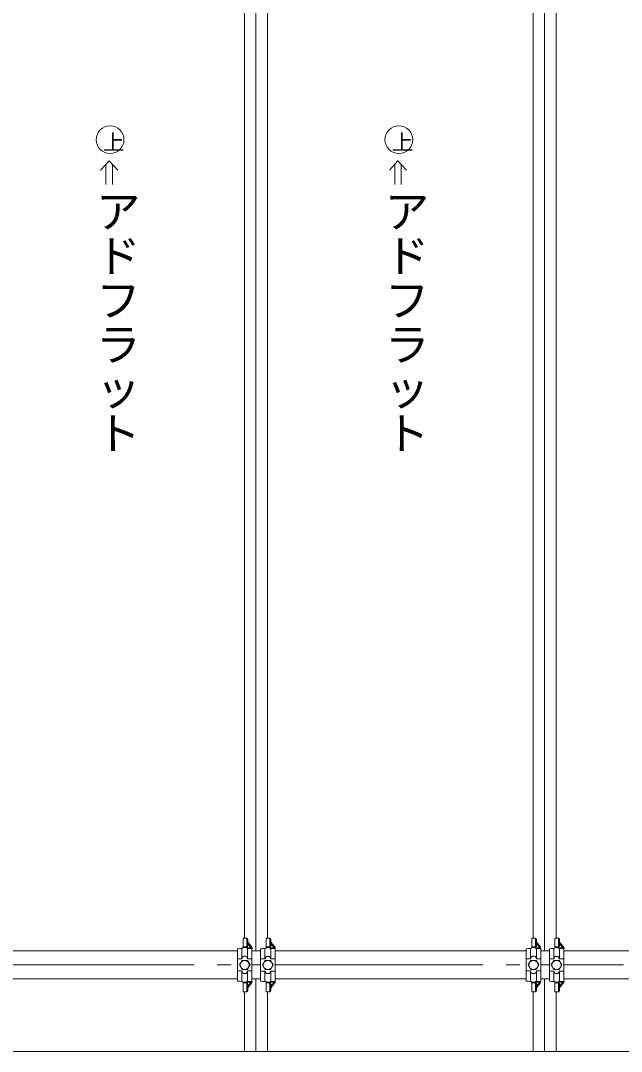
# Model space of a CAD drawing. Units: millimetres, scale not verified. Extents: x -10062 to 10062, y -6938 to 6938.
# Drawn here: x 7764 to 8804, y -3370 to -1585 of the extents above; entities that cross this region are included whole.
import ezdxf
from ezdxf.enums import TextEntityAlignment as Align

# ---------------------------------------------------------------- set-up
doc = ezdxf.new("R2010")
doc.units = ezdxf.units.MM
doc.header["$LTSCALE"] = 40
doc.linetypes.add('DASHED1', pattern=[1.8, 1.2, -0.6])
doc.linetypes.add('DOUBLE_CHAIN2', pattern=[12.8, 9, -1, 0.6, -0.6, 0.6, -1])
for name, color, linetype, lineweight in [('0-0_(2m)標準ｱﾄﾞﾌﾗッﾄ', 7, 'Continuous', 9), ('0-1_0', 4, 'Continuous', 9), ('1-2_KANAGU', 2, 'Continuous', 9), ('1-8_仮囲い', 7, 'Continuous', 9)]:
    doc.layers.add(name, color=color, linetype=linetype, lineweight=lineweight)
doc.styles.add('@ＭＳ ゴシック', font='')
doc.styles.get('@ＭＳ ゴシック').set_extended_font_data('@MS Gothic')

msp = doc.modelspace()

# ---------------------------------------------------------------- linework, layer by layer
at = {"layer": '0-0_(2m)標準ｱﾄﾞﾌﾗッﾄ'}
for p, q in [((8170.98, -1544.46), (8170.98, -3195.86)), ((8670.98, -1544.46), (8670.98, -3195.86)), ((8150.98, -1566.92), (8150.98, -3174.1)), ((8190.98, -1566.92), (8190.98, -3174.1)), ((8650.98, -1566.92), (8650.98, -3174.1)), ((8690.98, -1566.92), (8690.98, -3174.1)), ((8170.98, -3244.46), (8170.98, -3370.16)), ((8670.98, -3244.46), (8670.98, -3370.16)), ((8150.98, -3266.92), (8150.98, -3370.16)), ((8190.98, -3266.92), (8190.98, -3370.16)), ((8650.98, -3266.92), (8650.98, -3370.16)), ((8690.98, -3266.92), (8690.98, -3370.16)), ((9170.98, -3370.16), (3170.98, -3370.16))]:
    msp.add_line(p, q, dxfattribs=at)
at = {"layer": '0-1_0', "lineweight": 5}
msp.add_line((1620.06, -3370.16), (9648.68, -3370.16), dxfattribs=at)
at = {"layer": '1-2_KANAGU'}
for p, q in [((8148.68, -3174.05), (8155.29, -3174.05)), ((8148.68, -3189.25), (8148.68, -3174.05)), ((8155.08, -3176.05), (8155.08, -3178.97)), ((8156.7, -3176.05), (8156.7, -3180.92)), ((8188.68, -3174.1), (8195.29, -3174.1)), ((8188.68, -3189.3), (8188.68, -3174.1)), ((8195.08, -3176.1), (8195.08, -3179.03)), ((8196.7, -3176.1), (8196.7, -3180.98)), ((8648.68, -3174.05), (8655.29, -3174.05)), ((8648.68, -3189.25), (8648.68, -3174.05)), ((8655.08, -3176.05), (8655.08, -3178.97)), ((8656.7, -3176.05), (8656.7, -3180.92)), ((8688.68, -3174.1), (8695.29, -3174.1)), ((8688.68, -3189.3), (8688.68, -3174.1)), ((8695.08, -3176.1), (8695.08, -3179.03)), ((8696.7, -3176.1), (8696.7, -3180.98)), ((8139.08, -3248.31), (8139.08, -3192.6)), ((8143, -3192.11), (8147.2, -3191.85)), ((8146.58, -3192.88), (8146.58, -3209.99)), ((8147.98, -3191.1), (8146.88, -3192.16)), ((8148.68, -3189.25), (8149.19, -3189.25)), ((8150.96, -3190.08), (8161.85, -3190.79)), ((8155.17, -3191.1), (8156.27, -3192.16)), ((8155.24, -3191.16), (8163.44, -3191.69)), ((8156.13, -3192.02), (8164.08, -3192.54)), ((8156.58, -3192.88), (8156.58, -3209.99)), ((8163.19, -3188.71), (8156.7, -3180.92)), ((8162.46, -3190.59), (8156.7, -3183.68)), ((8164.08, -3248.35), (8164.08, -3192.54)), ((8179.08, -3248.37), (8179.08, -3192.66)), ((8183, -3192.16), (8187.2, -3191.91)), ((8186.58, -3192.94), (8186.58, -3210.05)), ((8187.98, -3191.16), (8186.88, -3192.22)), ((8188.68, -3189.3), (8189.19, -3189.3)), ((8190.96, -3190.14), (8201.85, -3190.84)), ((8195.17, -3191.16), (8196.27, -3192.22)), ((8195.24, -3191.22), (8203.44, -3191.75)), ((8196.13, -3192.08), (8204.08, -3192.59)), ((8196.58, -3192.94), (8196.58, -3210.05)), ((8203.19, -3188.77), (8196.7, -3180.98)), ((8202.46, -3190.65), (8196.7, -3183.74)), ((8204.08, -3248.4), (8204.08, -3192.59)), ((8639.08, -3248.31), (8639.08, -3192.6)), ((8643, -3192.11), (8647.2, -3191.85)), ((8646.58, -3192.88), (8646.58, -3209.99)), ((8647.98, -3191.1), (8646.88, -3192.16)), ((8648.68, -3189.25), (8649.19, -3189.25)), ((8650.96, -3190.08), (8661.85, -3190.79)), ((8655.17, -3191.1), (8656.27, -3192.16)), ((8655.24, -3191.16), (8663.44, -3191.69)), ((8656.13, -3192.02), (8664.08, -3192.54)), ((8656.58, -3192.88), (8656.58, -3209.99)), ((8663.19, -3188.71), (8656.7, -3180.92)), ((8662.46, -3190.59), (8656.7, -3183.68)), ((8664.08, -3248.35), (8664.08, -3192.54)), ((8679.08, -3248.37), (8679.08, -3192.66)), ((8683, -3192.16), (8687.2, -3191.91)), ((8686.58, -3192.94), (8686.58, -3210.05)), ((8687.98, -3191.16), (8686.88, -3192.22)), ((8688.68, -3189.3), (8689.19, -3189.3)), ((8690.96, -3190.14), (8701.85, -3190.84)), ((8695.17, -3191.16), (8696.27, -3192.22)), ((8695.24, -3191.22), (8703.44, -3191.75)), ((8696.13, -3192.08), (8704.08, -3192.59)), ((8696.58, -3192.94), (8696.58, -3210.05)), ((8703.19, -3188.77), (8696.7, -3180.98)), ((8702.46, -3190.65), (8696.7, -3183.74)), ((8704.08, -3248.4), (8704.08, -3192.59)), ((8139.08, -3209.99), (8146.58, -3209.99)), ((8148.11, -3206.68), (8146.58, -3209.99)), ((8149.92, -3205.52), (8153.23, -3205.52)), ((8179.08, -3210.05), (8186.58, -3210.05)), ((8188.11, -3206.74), (8186.58, -3210.05)), ((8189.92, -3205.58), (8193.23, -3205.58)), ((8639.08, -3209.99), (8646.58, -3209.99)), ((8648.11, -3206.68), (8646.58, -3209.99)), ((8649.92, -3205.52), (8653.23, -3205.52)), ((8679.08, -3210.05), (8686.58, -3210.05)), ((8688.11, -3206.74), (8686.58, -3210.05)), ((8689.92, -3205.58), (8693.23, -3205.58)), ((8139.08, -3230.92), (8146.58, -3230.92)), ((8148.11, -3234.24), (8146.58, -3230.92)), ((8146.58, -3248.04), (8146.58, -3230.92)), ((8156.58, -3248.04), (8156.58, -3230.92)), ((8179.08, -3230.98), (8186.58, -3230.98)), ((8188.11, -3234.29), (8186.58, -3230.98)), ((8186.58, -3248.1), (8186.58, -3230.98)), ((8196.58, -3248.1), (8196.58, -3230.98)), ((8639.08, -3230.92), (8646.58, -3230.92)), ((8648.11, -3234.24), (8646.58, -3230.92)), ((8646.58, -3248.04), (8646.58, -3230.92)), ((8656.58, -3248.04), (8656.58, -3230.92)), ((8679.08, -3230.98), (8686.58, -3230.98)), ((8688.11, -3234.29), (8686.58, -3230.98)), ((8686.58, -3248.1), (8686.58, -3230.98)), ((8696.58, -3248.1), (8696.58, -3230.98)), ((8143, -3248.81), (8147.2, -3249.07)), ((8147.98, -3249.82), (8146.88, -3248.76)), ((8149.92, -3235.4), (8153.23, -3235.4)), ((8155.17, -3249.82), (8156.27, -3248.76)), ((8156.13, -3248.9), (8164.08, -3248.38)), ((8183, -3248.87), (8187.2, -3249.12)), ((8187.98, -3249.88), (8186.88, -3248.82)), ((8189.92, -3235.45), (8193.23, -3235.45)), ((8195.17, -3249.88), (8196.27, -3248.82)), ((8196.13, -3248.95), (8204.08, -3248.44)), ((8643, -3248.81), (8647.2, -3249.07)), ((8647.98, -3249.82), (8646.88, -3248.76)), ((8649.92, -3235.4), (8653.23, -3235.4)), ((8655.17, -3249.82), (8656.27, -3248.76)), ((8656.13, -3248.9), (8664.08, -3248.38)), ((8683, -3248.87), (8687.2, -3249.12)), ((8687.98, -3249.88), (8686.88, -3248.82)), ((8689.92, -3235.45), (8693.23, -3235.45)), ((8695.17, -3249.88), (8696.27, -3248.82)), ((8696.13, -3248.95), (8704.08, -3248.44)), ((8148.68, -3251.67), (8149.19, -3251.67)), ((8148.68, -3251.67), (8148.68, -3266.87)), ((8150.96, -3250.83), (8161.85, -3250.13)), ((8155.08, -3264.87), (8155.08, -3261.95)), ((8155.24, -3249.75), (8163.44, -3249.22)), ((8162.46, -3250.32), (8156.7, -3257.23)), ((8163.19, -3252.2), (8156.7, -3259.99)), ((8156.7, -3264.87), (8156.7, -3259.99)), ((8188.68, -3251.72), (8189.19, -3251.72)), ((8188.68, -3251.72), (8188.68, -3266.92)), ((8190.96, -3250.89), (8201.85, -3250.18)), ((8195.08, -3264.92), (8195.08, -3262)), ((8195.24, -3249.81), (8203.44, -3249.28)), ((8202.46, -3250.38), (8196.7, -3257.29)), ((8203.19, -3252.26), (8196.7, -3260.05)), ((8196.7, -3264.92), (8196.7, -3260.05)), ((8648.68, -3251.67), (8649.19, -3251.67)), ((8648.68, -3251.67), (8648.68, -3266.87)), ((8650.96, -3250.83), (8661.85, -3250.13)), ((8655.08, -3264.87), (8655.08, -3261.95)), ((8655.24, -3249.75), (8663.44, -3249.22)), ((8662.46, -3250.32), (8656.7, -3257.23)), ((8663.19, -3252.2), (8656.7, -3259.99)), ((8656.7, -3264.87), (8656.7, -3259.99)), ((8688.68, -3251.72), (8689.19, -3251.72)), ((8688.68, -3251.72), (8688.68, -3266.92)), ((8690.96, -3250.89), (8701.85, -3250.18)), ((8695.08, -3264.92), (8695.08, -3262)), ((8695.24, -3249.81), (8703.44, -3249.28)), ((8702.46, -3250.38), (8696.7, -3257.29)), ((8703.19, -3252.26), (8696.7, -3260.05)), ((8696.7, -3264.92), (8696.7, -3260.05)), ((8148.68, -3266.87), (8155.29, -3266.87)), ((8188.68, -3266.92), (8195.29, -3266.92)), ((8648.68, -3266.87), (8655.29, -3266.87)), ((8688.68, -3266.92), (8695.29, -3266.92))]:
    msp.add_line(p, q, dxfattribs=at)
at = {"layer": '1-2_KANAGU', "linetype": 'DASHED1'}
for p, q in [((8149.19, -3189.25), (8155.29, -3189.25)), ((8155.08, -3178.97), (8155.08, -3187.25)), ((8156.7, -3180.92), (8156.7, -3187.25)), ((8189.19, -3189.3), (8195.29, -3189.3)), ((8195.08, -3179.03), (8195.08, -3187.3)), ((8196.7, -3180.98), (8196.7, -3187.3)), ((8649.19, -3189.25), (8655.29, -3189.25)), ((8655.08, -3178.97), (8655.08, -3187.25)), ((8656.7, -3180.92), (8656.7, -3187.25)), ((8689.19, -3189.3), (8695.29, -3189.3)), ((8695.08, -3179.03), (8695.08, -3187.3)), ((8696.7, -3180.98), (8696.7, -3187.3)), ((8149.19, -3251.67), (8155.29, -3251.67)), ((8155.08, -3261.95), (8155.08, -3253.67)), ((8156.7, -3259.99), (8156.7, -3253.67)), ((8189.19, -3251.72), (8195.29, -3251.72)), ((8195.08, -3262), (8195.08, -3253.72)), ((8196.7, -3260.05), (8196.7, -3253.72)), ((8649.19, -3251.67), (8655.29, -3251.67)), ((8655.08, -3261.95), (8655.08, -3253.67)), ((8656.7, -3259.99), (8656.7, -3253.67)), ((8689.19, -3251.72), (8695.29, -3251.72)), ((8695.08, -3262), (8695.08, -3253.72)), ((8696.7, -3260.05), (8696.7, -3253.72))]:
    msp.add_line(p, q, dxfattribs=at)
at = {"layer": '1-2_KANAGU', "color": 4, "lineweight": 5}
for p, q in [((8142.38, -3220.46), (8146.98, -3212.49)), ((8146.98, -3212.49), (8156.18, -3212.49)), ((8156.18, -3212.49), (8160.78, -3220.46)), ((8182.38, -3220.52), (8186.98, -3212.55)), ((8186.98, -3212.55), (8196.18, -3212.55)), ((8196.18, -3212.55), (8200.78, -3220.52)), ((8642.38, -3220.46), (8646.98, -3212.49)), ((8646.98, -3212.49), (8656.18, -3212.49)), ((8656.18, -3212.49), (8660.78, -3220.46)), ((8682.38, -3220.52), (8686.98, -3212.55)), ((8686.98, -3212.55), (8696.18, -3212.55)), ((8696.18, -3212.55), (8700.78, -3220.52)), ((8146.98, -3228.42), (8142.38, -3220.46)), ((8156.18, -3228.42), (8146.98, -3228.42)), ((8160.78, -3220.46), (8156.18, -3228.42)), ((8186.98, -3228.48), (8182.38, -3220.52)), ((8196.18, -3228.48), (8186.98, -3228.48)), ((8200.78, -3220.52), (8196.18, -3228.48)), ((8646.98, -3228.42), (8642.38, -3220.46)), ((8656.18, -3228.42), (8646.98, -3228.42)), ((8660.78, -3220.46), (8656.18, -3228.42)), ((8686.98, -3228.48), (8682.38, -3220.52)), ((8696.18, -3228.48), (8686.98, -3228.48)), ((8700.78, -3220.52), (8696.18, -3228.48))]:
    msp.add_line(p, q, dxfattribs=at)
at = {"layer": '1-2_KANAGU'}
for points in [[(8155.04, -3206.68), (8156.58, -3209.99), (8164.08, -3209.99)], [(8195.04, -3206.74), (8196.58, -3210.05), (8204.08, -3210.05)], [(8655.04, -3206.68), (8656.58, -3209.99), (8664.08, -3209.99)], [(8695.04, -3206.74), (8696.58, -3210.05), (8704.08, -3210.05)], [(8155.04, -3234.24), (8156.58, -3230.92), (8164.08, -3230.92)], [(8195.04, -3234.29), (8196.58, -3230.98), (8204.08, -3230.98)], [(8655.04, -3234.24), (8656.58, -3230.92), (8664.08, -3230.92)], [(8695.04, -3234.29), (8696.58, -3230.98), (8704.08, -3230.98)]]:
    msp.add_lwpolyline(points, dxfattribs=at)
at = {"layer": '1-2_KANAGU', "color": 4, "lineweight": 5}
for centre in [(8151.58, -3220.46), (8191.58, -3220.52), (8651.58, -3220.46), (8691.58, -3220.52)]:
    msp.add_circle(centre, 7.97, dxfattribs=at)
at = {"layer": '1-2_KANAGU'}
for centre, radius, start, end in [((8147.58, -3192.88), 1, 134.006, 180), ((8149.58, -3192.75), 2.3, 93.937, 134.006), ((8149.19, -3190.49), 1.24, 2.469, 90), ((8153.58, -3192.75), 2.3, 45.994, 89.995), ((8155.58, -3192.88), 1, 0, 45.994), ((8187.58, -3192.94), 1, 134.006, 180), ((8189.58, -3192.81), 2.3, 93.937, 134.006), ((8189.19, -3190.54), 1.24, 2.469, 90), ((8193.58, -3192.81), 2.3, 45.994, 89.995), ((8195.58, -3192.94), 1, 0, 45.994), ((8647.58, -3192.88), 1, 134.006, 180), ((8649.58, -3192.75), 2.3, 93.937, 134.006), ((8649.19, -3190.49), 1.24, 2.469, 90), ((8653.58, -3192.75), 2.3, 45.994, 89.995), ((8655.58, -3192.88), 1, 0, 45.994), ((8687.58, -3192.94), 1, 134.006, 180), ((8689.58, -3192.81), 2.3, 93.937, 134.006), ((8689.19, -3190.54), 1.24, 2.469, 90), ((8693.58, -3192.81), 2.3, 45.994, 89.995), ((8695.58, -3192.94), 1, 0, 45.994), ((8149.92, -3207.52), 2, 90, 155.142), ((8153.23, -3207.52), 2, 24.858, 90), ((8189.92, -3207.58), 2, 90, 155.142), ((8193.23, -3207.58), 2, 24.858, 90), ((8649.92, -3207.52), 2, 90, 155.142), ((8653.23, -3207.52), 2, 24.858, 90), ((8689.92, -3207.58), 2, 90, 155.142), ((8693.23, -3207.58), 2, 24.858, 90), ((8147.58, -3248.04), 1, 180, 225.994), ((8149.92, -3233.4), 2, 204.858, 270), ((8153.23, -3233.4), 2, 270, 335.142), ((8155.58, -3248.04), 1, 314.006, 0), ((8187.58, -3248.1), 1, 180, 225.994), ((8189.92, -3233.45), 2, 204.858, 270), ((8193.23, -3233.45), 2, 270, 335.142), ((8195.58, -3248.1), 1, 314.006, 0), ((8647.58, -3248.04), 1, 180, 225.994), ((8649.92, -3233.4), 2, 204.858, 270), ((8653.23, -3233.4), 2, 270, 335.142), ((8655.58, -3248.04), 1, 314.006, 0), ((8687.58, -3248.1), 1, 180, 225.994), ((8689.92, -3233.45), 2, 204.858, 270), ((8693.23, -3233.45), 2, 270, 335.142), ((8695.58, -3248.1), 1, 314.006, 0), ((8149.58, -3248.16), 2.3, 225.994, 266.063), ((8149.19, -3250.43), 1.24, 270, 357.531), ((8153.58, -3248.16), 2.3, 270.005, 314.006), ((8189.58, -3248.22), 2.3, 225.994, 266.063), ((8189.19, -3250.48), 1.24, 270, 357.531), ((8193.58, -3248.22), 2.3, 270.005, 314.006), ((8649.58, -3248.16), 2.3, 225.994, 266.063), ((8649.19, -3250.43), 1.24, 270, 357.531), ((8653.58, -3248.16), 2.3, 270.005, 314.006), ((8689.58, -3248.22), 2.3, 225.994, 266.063), ((8689.19, -3250.48), 1.24, 270, 357.531), ((8693.58, -3248.22), 2.3, 270.005, 314.006)]:
    msp.add_arc(centre, radius, start, end, dxfattribs=at)
for centre, major_axis, ratio, start_param, end_param in [((8153.66, -3176.05), (0, 2), 0.707001, 4.712389, 6.2831853), ((8155.29, -3176.05), (0, 2), 0.707001, 4.712389, 6.2831853), ((8193.66, -3176.1), (0, 2), 0.707001, 4.712389, 6.2831853), ((8195.29, -3176.1), (0, 2), 0.707001, 4.712389, 6.2831853), ((8653.66, -3176.05), (0, 2), 0.707001, 4.712389, 6.2831853), ((8655.29, -3176.05), (0, 2), 0.707001, 4.712389, 6.2831853), ((8693.66, -3176.1), (0, 2), 0.707001, 4.712389, 6.2831853), ((8695.29, -3176.1), (0, 2), 0.707001, 4.712389, 6.2831853), ((8169.08, -3192.6), (-30, 0), 0.033603, 5.765587, 6.2831853), ((8151.58, -3190.53), (-2.93, 0), 0.034045, 3.9608415, 5.5404285), ((8162.33, -3190.78), (1.74, -1.85), 0.087542, 0, 1.5914235), ((8160.24, -3190.38), (3.75, -3.22), 0.663063, 0.0401523, 1.3363299), ((8209.08, -3192.66), (-30, 0), 0.033603, 5.765587, 6.2831853), ((8191.58, -3190.58), (-2.93, 0), 0.034045, 3.9608415, 5.5404285), ((8202.33, -3190.84), (1.74, -1.85), 0.087542, 0, 1.5914235), ((8200.24, -3190.44), (3.75, -3.22), 0.663063, 0.0401523, 1.3363299), ((8669.08, -3192.6), (-30, 0), 0.033603, 5.765587, 6.2831853), ((8651.58, -3190.53), (-2.93, 0), 0.034045, 3.9608415, 5.5404285), ((8662.33, -3190.78), (1.74, -1.85), 0.087542, 0, 1.5914235), ((8660.24, -3190.38), (3.75, -3.22), 0.663063, 0.0401523, 1.3363299), ((8709.08, -3192.66), (-30, 0), 0.033603, 5.765587, 6.2831853), ((8691.58, -3190.58), (-2.93, 0), 0.034045, 3.9608415, 5.5404285), ((8702.33, -3190.84), (1.74, -1.85), 0.087542, 0, 1.5914235), ((8700.24, -3190.44), (3.75, -3.22), 0.663063, 0.0401523, 1.3363299), ((8169.08, -3248.31), (-30, 0), 0.033604, 6.2831853, 6.8007772), ((8162.33, -3250.14), (1.74, 1.85), 0.087549, 4.691762, 6.2831853), ((8160.24, -3250.54), (3.75, 3.22), 0.663063, 4.9468554, 6.243033), ((8209.08, -3248.37), (-30, 0), 0.033604, 6.2831853, 6.8007772), ((8202.33, -3250.19), (1.74, 1.85), 0.087549, 4.691762, 6.2831853), ((8200.24, -3250.59), (3.75, 3.22), 0.663063, 4.9468554, 6.243033), ((8669.08, -3248.31), (-30, 0), 0.033604, 6.2831853, 6.8007772), ((8662.33, -3250.14), (1.74, 1.85), 0.087549, 4.691762, 6.2831853), ((8660.24, -3250.54), (3.75, 3.22), 0.663063, 4.9468554, 6.243033), ((8709.08, -3248.37), (-30, 0), 0.033604, 6.2831853, 6.8007772), ((8702.33, -3250.19), (1.74, 1.85), 0.087549, 4.691762, 6.2831853), ((8700.24, -3250.59), (3.75, 3.22), 0.663063, 4.9468554, 6.243033), ((8151.58, -3250.39), (-2.93, 0), 0.034055, 0.7427079, 2.3223852), ((8153.66, -3264.87), (0, 2), 0.707001, 3.1415927, 4.712389), ((8155.29, -3264.87), (0, 2), 0.707001, 3.1415927, 4.712389), ((8191.58, -3250.45), (-2.93, 0), 0.034055, 0.7427079, 2.3223852), ((8193.66, -3264.92), (0, 2), 0.707001, 3.1415927, 4.712389), ((8195.29, -3264.92), (0, 2), 0.707001, 3.1415927, 4.712389), ((8651.58, -3250.39), (-2.93, 0), 0.034055, 0.7427079, 2.3223852), ((8653.66, -3264.87), (0, 2), 0.707001, 3.1415927, 4.712389), ((8655.29, -3264.87), (0, 2), 0.707001, 3.1415927, 4.712389), ((8691.58, -3250.45), (-2.93, 0), 0.034055, 0.7427079, 2.3223852), ((8693.66, -3264.92), (0, 2), 0.707001, 3.1415927, 4.712389), ((8695.29, -3264.92), (0, 2), 0.707001, 3.1415927, 4.712389)]:
    msp.add_ellipse(centre, major_axis=major_axis, ratio=ratio, start_param=start_param, end_param=end_param, dxfattribs=at)
at = {"layer": '1-2_KANAGU', "linetype": 'DASHED1'}
for centre, start_param, end_param in [((8153.66, -3187.25), 3.1415927, 4.712389), ((8155.29, -3187.25), 3.1415927, 4.712389), ((8193.66, -3187.3), 3.1415927, 4.712389), ((8195.29, -3187.3), 3.1415927, 4.712389), ((8653.66, -3187.25), 3.1415927, 4.712389), ((8655.29, -3187.25), 3.1415927, 4.712389), ((8693.66, -3187.3), 3.1415927, 4.712389), ((8695.29, -3187.3), 3.1415927, 4.712389), ((8153.66, -3253.67), 4.712389, 6.2831853), ((8155.29, -3253.67), 4.712389, 6.2831853), ((8193.66, -3253.72), 4.712389, 6.2831853), ((8195.29, -3253.72), 4.712389, 6.2831853), ((8653.66, -3253.67), 4.712389, 6.2831853), ((8655.29, -3253.67), 4.712389, 6.2831853), ((8693.66, -3253.72), 4.712389, 6.2831853), ((8695.29, -3253.72), 4.712389, 6.2831853)]:
    msp.add_ellipse(centre, major_axis=(0, 2), ratio=0.707001, start_param=start_param, end_param=end_param, dxfattribs=at)
at = {"layer": '1-8_仮囲い'}
for p, q in [((7916.98, -1828.06), (7902.05, -1843.74)), ((7911.3, -1833.83), (7911.3, -1869.05)), ((7916.98, -1828.06), (7931.9, -1843.74)), ((7922.66, -1833.83), (7922.66, -1869.05)), ((8416.98, -1828.06), (8402.05, -1843.74)), ((8411.3, -1833.83), (8411.3, -1869.05)), ((8416.98, -1828.06), (8431.9, -1843.74)), ((8422.66, -1833.83), (8422.66, -1869.05)), ((7704.16, -3195.86), (8139.16, -3195.86)), ((8164.16, -3195.86), (8179.16, -3195.86)), ((8204.16, -3195.86), (8639.16, -3195.86)), ((8664.16, -3195.86), (8679.16, -3195.86)), ((8704.16, -3195.86), (9139.16, -3195.86)), ((7704.16, -3244.52), (8139.16, -3244.52)), ((8164.16, -3244.52), (8179.16, -3244.52)), ((8204.16, -3244.52), (8639.16, -3244.52)), ((8664.16, -3244.53), (8679.16, -3244.53)), ((8704.16, -3244.53), (9139.16, -3244.53))]:
    msp.add_line(p, q, dxfattribs=at)
at = {"layer": '1-8_仮囲い', "linetype": 'DOUBLE_CHAIN2'}
for p, q in [((7704.08, -3220.5), (8139.08, -3220.5)), ((8164.02, -3220.44), (8179.08, -3220.46)), ((8204.08, -3220.5), (8639.08, -3220.5)), ((8664.02, -3220.44), (8679.08, -3220.46)), ((8704.08, -3220.5), (8807.55, -3220.5))]:
    msp.add_line(p, q, dxfattribs=at)
at = {"layer": '1-8_仮囲い'}
for centre in [(7918.51, -1791.29), (8418.51, -1791.29)]:
    msp.add_circle(centre, 24.02, dxfattribs=at)

# ---------------------------------------------------------------- texts
at = {"layer": '1-8_仮囲い', "style": '@ＭＳ ゴシック'}
for s, height, p in [('上', 27.59, (7902.1, -1776.18)), ('上', 27.59, (8402.1, -1776.18)), ('アドフラット', 56.3, (7886.7, -1876.32)), ('アドフラット', 56.3, (8386.7, -1876.32))]:
    msp.add_text(s, height=height, rotation=270, dxfattribs=at).set_placement(p, align=Align.BOTTOM_LEFT)

doc.saveas('drawing.dxf')
